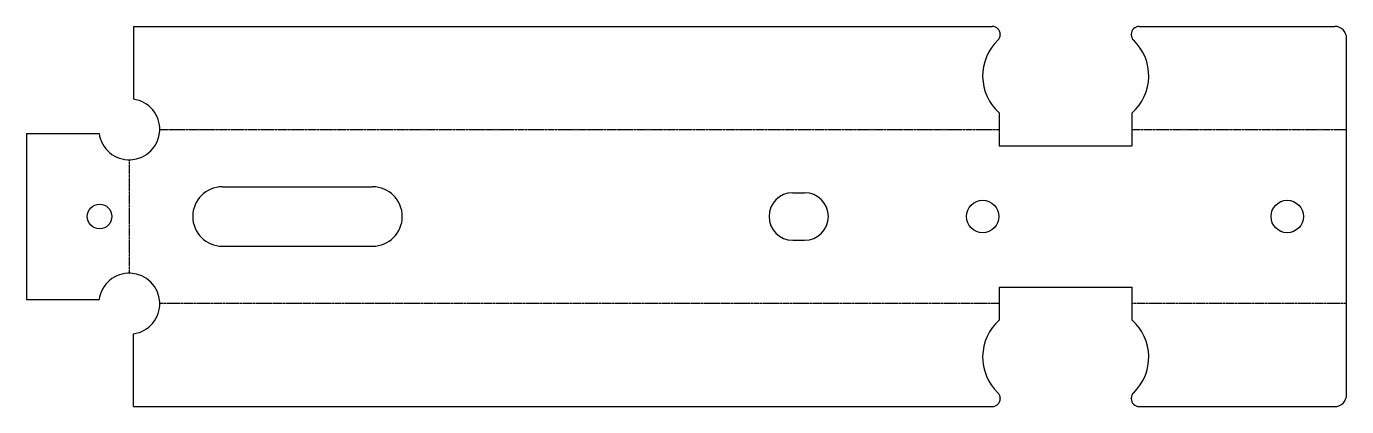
# Model space of a CAD drawing. Extents: x -50 to 284, y -48 to 48.
import ezdxf

# ---------------------------------------------------------------- set-up
doc = ezdxf.new("R2010")
doc.units = 0
doc.header["$MEASUREMENT"] = 0
doc.linetypes.add('CENTER', pattern=[0.72, 0.45, -0.09, 0.09, -0.09])
doc.layers.get('0').update_dxf_attribs({"linetype": 'CONTINUOUS'})
doc.layers.add('SHEETMETAL_BEND_LINES_UP', color=7, linetype='CENTER')
doc.layers.add('VISIBLE', color=7, linetype='CONTINUOUS')

msp = doc.modelspace()

# ---------------------------------------------------------------- linework, layer by layer
for centre, radius in [((192.2, 0), 4.1), ((269.2, 0), 4.1), ((-31.03, 0), 3.1)]:
    msp.add_circle(centre, radius)
at = {"layer": 'SHEETMETAL_BEND_LINES_UP'}
for p, q in [((-15.81, 22.02), (196.38, 22.02)), ((230.02, 22.02), (284.2, 22.02)), ((-23.52, 14.31), (-23.52, -14.31)), ((196.38, -22.02), (-15.81, -22.02)), ((284.2, -22.02), (230.02, -22.02))]:
    msp.add_line(p, q, dxfattribs=at)
at = {"layer": 'VISIBLE'}
for p, q in [((-22.48, 48.03), (194.63, 48.03)), ((-22.48, 48.03), (-22.48, 29.65)), ((231.77, 48.03), (281.2, 48.03)), ((196.63, 46.03), (196.63, 45.96)), ((229.77, 45.96), (229.77, 46.03)), ((284.2, -45.03), (284.2, 45.03)), ((196.38, 26.21), (196.38, 17.82)), ((230.02, 17.82), (230.02, 26.21)), ((-49.53, 20.98), (-31.15, 20.98)), ((-49.53, 20.98), (-49.53, -20.98)), ((196.38, 17.82), (230.02, 17.82)), ((0, 7.5), (38, 7.5)), ((144.2, 6), (147.2, 6)), ((144.2, -6), (147.2, -6)), ((0, -7.5), (38, -7.5)), ((196.38, -17.82), (196.38, -26.21)), ((196.38, -17.82), (230.02, -17.82)), ((230.02, -26.21), (230.02, -17.82)), ((-49.53, -20.98), (-31.15, -20.98)), ((-22.48, -48.03), (-22.48, -29.65)), ((196.63, -45.96), (196.63, -46.03)), ((229.77, -46.03), (229.77, -45.96)), ((-22.48, -48.03), (194.63, -48.03)), ((231.77, -48.03), (281.2, -48.03))]:
    msp.add_line(p, q, dxfattribs=at)
for centre, radius in [((192.2, 0), 4.1), ((269.2, 0), 4.1), ((-31.03, 0), 3.1)]:
    msp.add_circle(centre, radius, dxfattribs=at)
for centre, radius, start, end in [((194.63, 46.03), 2, 0, 90), ((231.77, 46.03), 2, 90, 180), ((281.2, 45.03), 3, 0, 90), ((204.7, 35.53), 12.5, 133.9919, 228.2451), ((194.63, 45.96), 2, 313.9919, 0), ((231.77, 45.96), 2, 180, 226.0081), ((221.7, 35.53), 12.5, 311.7549, 46.0081), ((-23.52, 22.02), 7.7, 187.7221, 82.2779), ((0, 0), 7.5, 90, 270), ((38, 0), 7.5, 270, 90), ((144.2, 0), 6, 90, 270), ((147.2, 0), 6, 270, 90), ((-23.52, -22.02), 7.7, 277.7221, 172.2779), ((204.7, -35.53), 12.5, 131.7549, 226.0081), ((221.7, -35.53), 12.5, 313.9919, 48.2451), ((194.63, -46.03), 2, 270, 0), ((194.63, -45.96), 2, 0, 46.0081), ((231.77, -45.96), 2, 133.9919, 180), ((231.77, -46.03), 2, 180, 270), ((281.2, -45.03), 3, 270, 0)]:
    msp.add_arc(centre, radius, start, end, dxfattribs=at)

doc.saveas('drawing.dxf')
